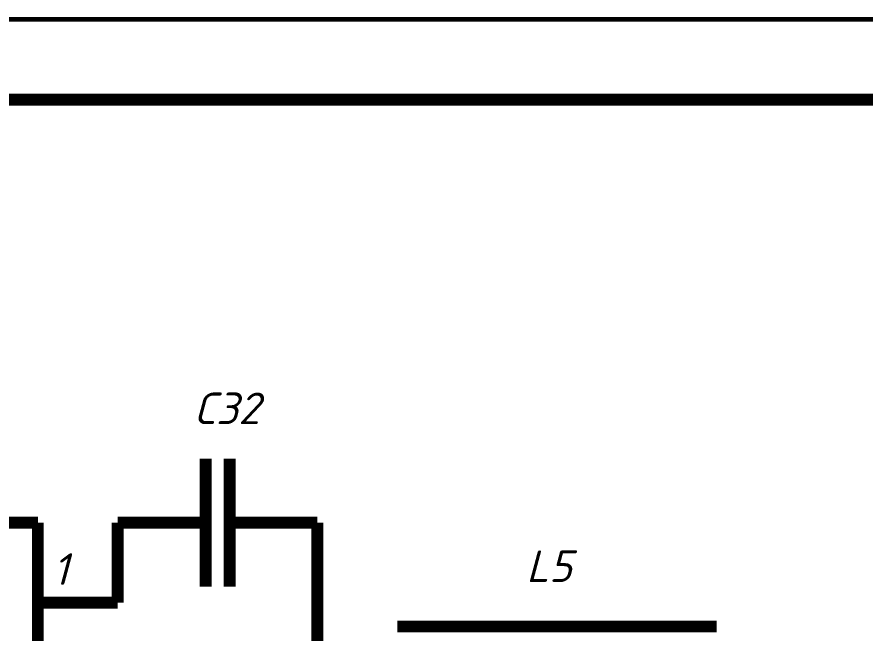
# Model space of a CAD drawing. Header units: inches. Extents: x 0 to 841, y 0 to 594.
# Drawn here: x 271.2 to 324.3, y 555.6 to 594.1 of the extents above; entities that cross this region are included whole.
import ezdxf

# ---------------------------------------------------------------- set-up
doc = ezdxf.new("R2010")
doc.units = ezdxf.units.IN
doc.layers.add('Sheet', color=255, linetype='Continuous')
doc.styles.get("Standard").update_dxf_attribs({"font": 'isocpeui.ttf'})

msp = doc.modelspace()

# ---------------------------------------------------------------- linework, layer by layer
at = {"layer": 'Sheet'}
for points in [[(0.045, 594, 0.3, 0.3, 0), (841, 594, 0.3, 0.3, 0), (841, 0, 0.3, 0.3, 0), (0.045, 0, 0.3, 0.3, 0), (0.045, 594, 0.3, 0.3, 0)], [(0.045, 594, 0.3, 0.3, 0), (841, 594, 0.3, 0.3, 0), (841, 0, 0.3, 0.3, 0), (0.045, 0, 0.3, 0.3, 0), (0.045, 594, 0.3, 0.3, 0)], [(0.045, 594, 0.0991, 0.0991, 0), (0.045, 0, 0.0991, 0.0991, 0), (841, 0, 0.0991, 0.0991, 0), (841, 594, 0.0991, 0.0991, 0), (0.045, 594, 0.0991, 0.0991, 0), (0.045, 594, 0.0991, 0.0991, 0)], [(0.045, 594, 0.0991, 0.0991, 0), (0.045, 0, 0.0991, 0.0991, 0), (841, 0, 0.0991, 0.0991, 0), (841, 594, 0.0991, 0.0991, 0), (0.045, 594, 0.0991, 0.0991, 0), (0.045, 594, 0.0991, 0.0991, 0)], [(20.032, 588.969, 0.749, 0.749, 0), (836.014, 588.969, 0.749, 0.749, 0), (836.014, 4.986, 0.749, 0.749, 0), (20.032, 4.986, 0.749, 0.749, 0), (20.032, 588.969, 0.749, 0.749, 0)]]:
    msp.add_lwpolyline(points, format="xyseb", close=True, dxfattribs=at)
for points in [[(283.013, 558.492, 0.749, 0.749, 0), (283.013, 566.499, 0.749, 0.749, 0)], [(284.518, 558.492, 0.749, 0.749, 0), (284.518, 566.499, 0.749, 0.749, 0)], [(232.517, 562.49, 0.749, 0.749, 0), (272.514, 562.49, 0.749, 0.749, 0)], [(272.514, 562.49, 0.749, 0.749, 0), (272.514, 532.496, 0.749, 0.749, 0)], [(283.013, 562.49, 0.749, 0.749, 0), (277.511, 562.49, 0.749, 0.749, 0)], [(277.511, 562.49, 0.749, 0.749, 0), (277.511, 557.493, 0.749, 0.749, 0)], [(290.009, 562.49, 0.749, 0.749, 0), (284.518, 562.49, 0.749, 0.749, 0)], [(290.009, 552.495, 0.749, 0.749, 0), (290.009, 562.49, 0.749, 0.749, 0)], [(282.508, 562.49, 0.3, 0.3, 0), (277.511, 562.49, 0.3, 0.3, 0)], [(285.012, 562.49, 0.3, 0.3, 0), (290.009, 562.49, 0.3, 0.3, 0)], [(277.511, 557.493, 0.749, 0.749, 0), (272.514, 557.493, 0.749, 0.749, 0)], [(272.514, 557.493, 0.3, 0.3, 0), (277.511, 557.493, 0.3, 0.3, 0)], [(295.017, 555.999, 0.749, 0.749, 0), (315.016, 555.999, 0.749, 0.749, 0)]]:
    msp.add_lwpolyline(points, format="xyseb", dxfattribs=at)

# ---------------------------------------------------------------- texts
for s, height, p in [('C32', 1.9764, (282.25, 568.666)), ('L5', 1.9764, (303.091, 558.784)), ('1', 1.976, (273.446, 558.604))]:
    msp.add_text(s, height=height, dxfattribs=at).set_placement(p)

doc.saveas('drawing.dxf')
